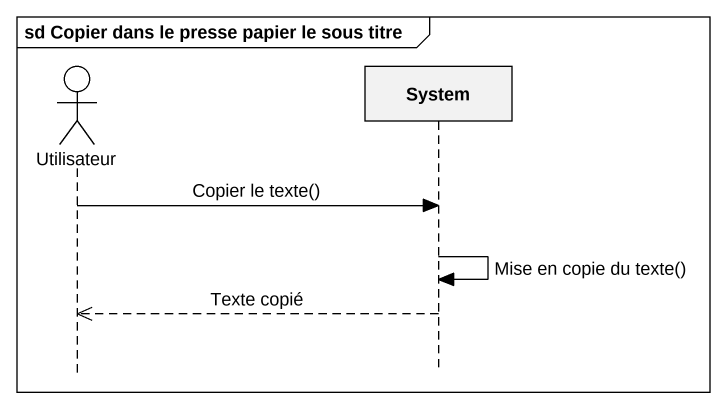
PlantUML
@startuml
mainframe sd Copier dans le presse papier le sous titre
hide footbox
actor Utilisateur
participant System

Utilisateur -> System : Copier le texte()
System -> System : Mise en copie du texte()
System -->> Utilisateur : Texte copié
@enduml
